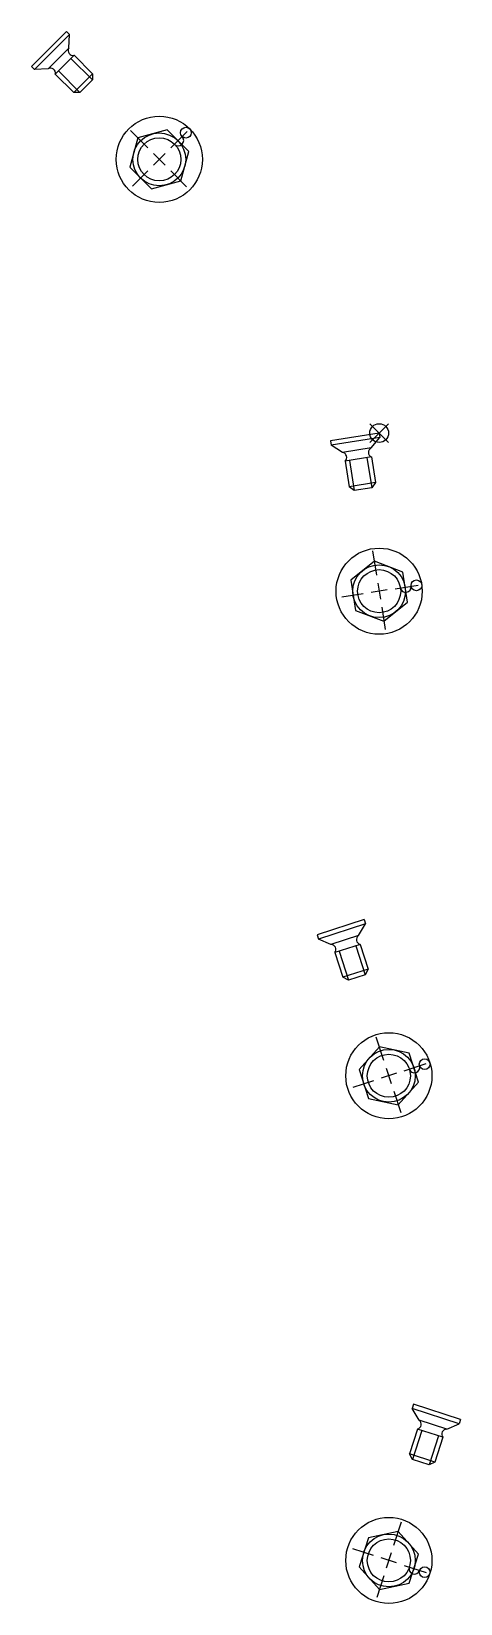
# Model space of a CAD drawing. Extents: x 188 to 268, y 490 to 782.
import ezdxf

# ---------------------------------------------------------------- set-up
doc = ezdxf.new("R2010")
doc.units = 0
doc.header["$MEASUREMENT"] = 0
doc.layers.get('0').update_dxf_attribs({"linetype": 'CONTINUOUS'})
doc.layers.add('$PARTREF_BOM', color=7, linetype='CONTINUOUS')
doc.styles.get("Standard").update_dxf_attribs({"font": 'txt.shx', "bigfont": 'chineset.shx'})

# ---------------------------------------------------------------- blocks, each defined once
blk = doc.blocks.new('PARTREF')
at = {"layer": '$PARTREF_BOM', "color": 2}
for p, q in [((-1.75, -1.75), (1.75, 1.75)), ((-1.75, 1.75), (1.75, -1.75))]:
    blk.add_line(p, q, dxfattribs=at)
blk.add_circle((0, 0), 1.75, dxfattribs=at)
at = {"layer": '$PARTREF_BOM', "color": 2, "flags": 1}
for tag, p in [('TAG5', (-16.09, -4.95)), ('TAG10', (-5.65, -5)), ('TAG15', (5.59, -4.74)), ('TAG4', (-16.09, -8.95)), ('TAG9', (-5.65, -9)), ('TAG14', (5.59, -8.74)), ('TAG3', (-16.09, -12.95)), ('TAG8', (-5.65, -13)), ('TAG13', (5.59, -12.74)), ('TAG2', (-16.09, -16.95)), ('TAG7', (-5.65, -17)), ('TAG12', (5.59, -16.74)), ('TAG1', (-16.09, -20.95)), ('TAG6', (-5.65, -21)), ('TAG11', (5.59, -20.74))]:
    blk.add_attdef(tag, p, '', height=2.5, dxfattribs=at)

msp = doc.modelspace()

# ---------------------------------------------------------------- linework, layer by layer
at = {"color": 7, "linetype": 'CONTINUOUS'}
for p, q in [((194.64, 781.58), (188.14, 775.09)), ((194.64, 781.58), (188.14, 775.09)), ((195.22, 781), (188.72, 774.51)), ((195.22, 781), (188.72, 774.51)), ((194.64, 781.58), (195.22, 781)), ((194.64, 781.58), (195.22, 781)), ((195.07, 778.48), (195.22, 781)), ((195.07, 778.48), (195.22, 781)), ((195.07, 778.48), (191.24, 774.65)), ((195.07, 778.48), (191.24, 774.65)), ((196.06, 777.15), (192.58, 773.67)), ((196.06, 777.15), (192.58, 773.67)), ((195.48, 776.57), (199.47, 772.57)), ((195.48, 776.57), (199.47, 772.57)), ((196.06, 777.15), (199.47, 773.73)), ((196.06, 777.15), (199.47, 773.73)), ((188.14, 775.09), (188.72, 774.51)), ((188.14, 775.09), (188.72, 774.51)), ((191.24, 774.65), (188.72, 774.51)), ((191.24, 774.65), (188.72, 774.51)), ((192.58, 773.67), (196, 770.25)), ((192.58, 773.67), (196, 770.25)), ((193.16, 774.25), (197.16, 770.25)), ((193.16, 774.25), (197.16, 770.25)), ((199.47, 773.73), (196, 770.25)), ((199.47, 773.73), (196, 770.25)), ((199.47, 773.73), (199.47, 772.57)), ((199.47, 773.73), (199.47, 772.57)), ((199.47, 772.57), (197.16, 770.25)), ((199.47, 772.57), (197.16, 770.25)), ((197.16, 770.25), (196, 770.25)), ((197.16, 770.25), (196, 770.25)), ((209.77, 759.95), (206.55, 763.18)), ((209.77, 759.95), (206.55, 763.18)), ((213.36, 763.29), (207.89, 761.83)), ((213.36, 763.29), (207.89, 761.83)), ((217.36, 759.29), (213.36, 763.29)), ((217.36, 759.29), (213.36, 763.29)), ((214.02, 759.95), (217.06, 762.99)), ((214.02, 759.95), (217.06, 762.99)), ((207.89, 761.83), (206.43, 756.36)), ((207.89, 761.83), (206.43, 756.36)), ((215.9, 753.83), (217.36, 759.29)), ((215.9, 753.83), (217.36, 759.29)), ((206.43, 756.36), (210.43, 752.36)), ((206.43, 756.36), (210.43, 752.36)), ((212.96, 758.89), (210.83, 756.77)), ((210.83, 758.89), (212.96, 756.77)), ((212.96, 758.89), (210.83, 756.77)), ((210.83, 758.89), (212.96, 756.77)), ((209.77, 755.71), (206.91, 752.84)), ((209.77, 755.71), (206.91, 752.84)), ((210.43, 752.36), (215.9, 753.83)), ((210.43, 752.36), (215.9, 753.83)), ((214.02, 755.71), (216.98, 752.74)), ((214.02, 755.71), (216.98, 752.74)), ((252.75, 707), (243.68, 705.56)), ((252.75, 707), (252.88, 706.19)), ((243.68, 705.56), (243.81, 704.75)), ((252.88, 706.19), (243.81, 704.75)), ((245.94, 703.39), (243.81, 704.75)), ((251.28, 704.24), (245.94, 703.39)), ((251.28, 704.24), (252.88, 706.19)), ((251.3, 702.58), (246.44, 701.81)), ((246.44, 701.81), (247.19, 697.03)), ((247.25, 701.94), (248.13, 696.35)), ((250.49, 702.45), (251.37, 696.86)), ((251.3, 702.58), (252.05, 697.8)), ((252.05, 697.8), (247.19, 697.03)), ((252.05, 697.8), (251.37, 696.86)), ((248.13, 696.35), (247.19, 697.03)), ((251.37, 696.86), (248.13, 696.35)), ((251.87, 683.23), (247.47, 679.67)), ((252.29, 680.6), (251.57, 685.11)), ((257.15, 681.2), (251.87, 683.23)), ((258.04, 675.61), (257.15, 681.2)), ((247.47, 679.67), (248.36, 674.08)), ((254.24, 677.87), (251.27, 677.4)), ((252.52, 679.12), (252.99, 676.16)), ((255.72, 678.11), (259.97, 678.78)), ((249.79, 677.17), (245.79, 676.54)), ((253.22, 674.68), (253.88, 670.53)), ((253.64, 672.05), (258.04, 675.61)), ((248.36, 674.08), (253.64, 672.05)), ((249.95, 616.66), (241.22, 613.82)), ((249.95, 616.66), (250.21, 615.88)), ((241.22, 613.82), (241.47, 613.04)), ((250.21, 615.88), (241.47, 613.04)), ((248.93, 613.7), (243.79, 612.02)), ((248.93, 613.7), (250.21, 615.88)), ((243.79, 612.02), (241.47, 613.04)), ((249.2, 612.06), (244.53, 610.54)), ((244.53, 610.54), (246.02, 605.94)), ((245.31, 610.79), (247.05, 605.42)), ((248.43, 611.81), (250.17, 606.43)), ((249.2, 612.06), (250.7, 607.46)), ((250.7, 607.46), (246.02, 605.94)), ((250.7, 607.46), (250.17, 606.43)), ((247.05, 605.42), (246.02, 605.94)), ((250.17, 606.43), (247.05, 605.42)), ((252.8, 593.04), (249.01, 588.83)), ((253.62, 590.51), (252.21, 594.85)), ((258.33, 591.86), (252.8, 593.04)), ((257.4, 588.58), (261.49, 589.91)), ((260.08, 586.48), (258.33, 591.86)), ((249.01, 588.83), (250.76, 583.45)), ((255.97, 588.12), (253.12, 587.19)), ((254.08, 589.08), (255.01, 586.23)), ((251.69, 586.73), (247.84, 585.48)), ((255.47, 584.8), (256.77, 580.81)), ((256.3, 582.28), (260.08, 586.48)), ((250.76, 583.45), (256.3, 582.28)), ((259.14, 526.66), (258.89, 525.88)), ((260.16, 523.7), (258.89, 525.88)), ((267.62, 523.04), (258.89, 525.88)), ((267.88, 523.82), (259.14, 526.66)), ((265.31, 522.02), (260.16, 523.7)), ((265.31, 522.02), (267.62, 523.04)), ((267.88, 523.82), (267.62, 523.04)), ((259.89, 522.06), (258.4, 517.46)), ((260.67, 521.81), (258.92, 516.43)), ((264.57, 520.54), (259.89, 522.06)), ((263.79, 520.79), (262.04, 515.42)), ((264.57, 520.54), (263.08, 515.94)), ((263.08, 515.94), (258.4, 517.46)), ((258.92, 516.43), (258.4, 517.46)), ((262.04, 515.42), (258.92, 516.43)), ((263.08, 515.94), (262.04, 515.42)), ((256.3, 503.04), (250.76, 501.86)), ((255.47, 500.51), (256.88, 504.85)), ((260.08, 498.83), (256.3, 503.04)), ((251.69, 498.58), (247.84, 499.84)), ((250.76, 501.86), (249.01, 496.48)), ((249.01, 496.48), (252.8, 492.28)), ((255.97, 497.19), (253.12, 498.12)), ((255.01, 499.08), (254.08, 496.23)), ((257.4, 496.73), (261.49, 495.4)), ((258.33, 493.45), (260.08, 498.83)), ((253.62, 494.8), (252.32, 490.81)), ((252.8, 492.28), (258.33, 493.45))]:
    msp.add_line(p, q, dxfattribs=at)
for centre, radius in [((211.9, 757.83), 8), ((211.9, 757.83), 8), ((211.9, 757.83), 4.9), ((211.9, 757.83), 4.9), ((216.85, 762.78), 1), ((216.85, 762.78), 1), ((211.9, 757.83), 4), ((211.9, 757.83), 4), ((252.75, 677.64), 8), ((252.75, 677.64), 4.9), ((252.75, 677.64), 4), ((259.67, 678.73), 1), ((254.55, 587.66), 8), ((254.55, 587.66), 4.9), ((254.55, 587.66), 4), ((261.2, 589.82), 1), ((254.55, 497.66), 8), ((254.55, 497.66), 4.9), ((254.55, 497.66), 4), ((261.2, 495.49), 1)]:
    msp.add_circle(centre, radius, dxfattribs=at)
for centre, radius, start, end in [((195.87, 778.04), 0.913, 151.204, 281.7347), ((195.87, 778.04), 0.913, 151.204, 281.7347), ((191.68, 773.85), 0.913, 348.2729, 118.7884), ((191.68, 773.85), 0.913, 348.2729, 118.7884), ((215.43, 761.36), 1, 225, 45), ((215.43, 761.36), 1, 225, 45), ((251.67, 703.41), 0.913, 115.204, 245.7347), ((245.82, 702.48), 0.913, 312.2729, 82.7884), ((257.69, 678.42), 1, 189, 9), ((249.45, 612.94), 0.913, 124.204, 254.7347), ((243.81, 611.11), 0.913, 321.2729, 91.7884), ((259.3, 589.2), 1, 198, 18), ((259.65, 522.94), 0.913, 285.2729, 55.7884), ((265.28, 521.11), 0.913, 88.204, 218.7347), ((259.3, 496.11), 1, 162, 342)]:
    msp.add_arc(centre, radius, start, end, dxfattribs=at)

# ---------------------------------------------------------------- block references
at = {"color": 7}
msp.add_blockref('PARTREF', (252.75, 707), dxfattribs=at)

doc.saveas('drawing.dxf')
